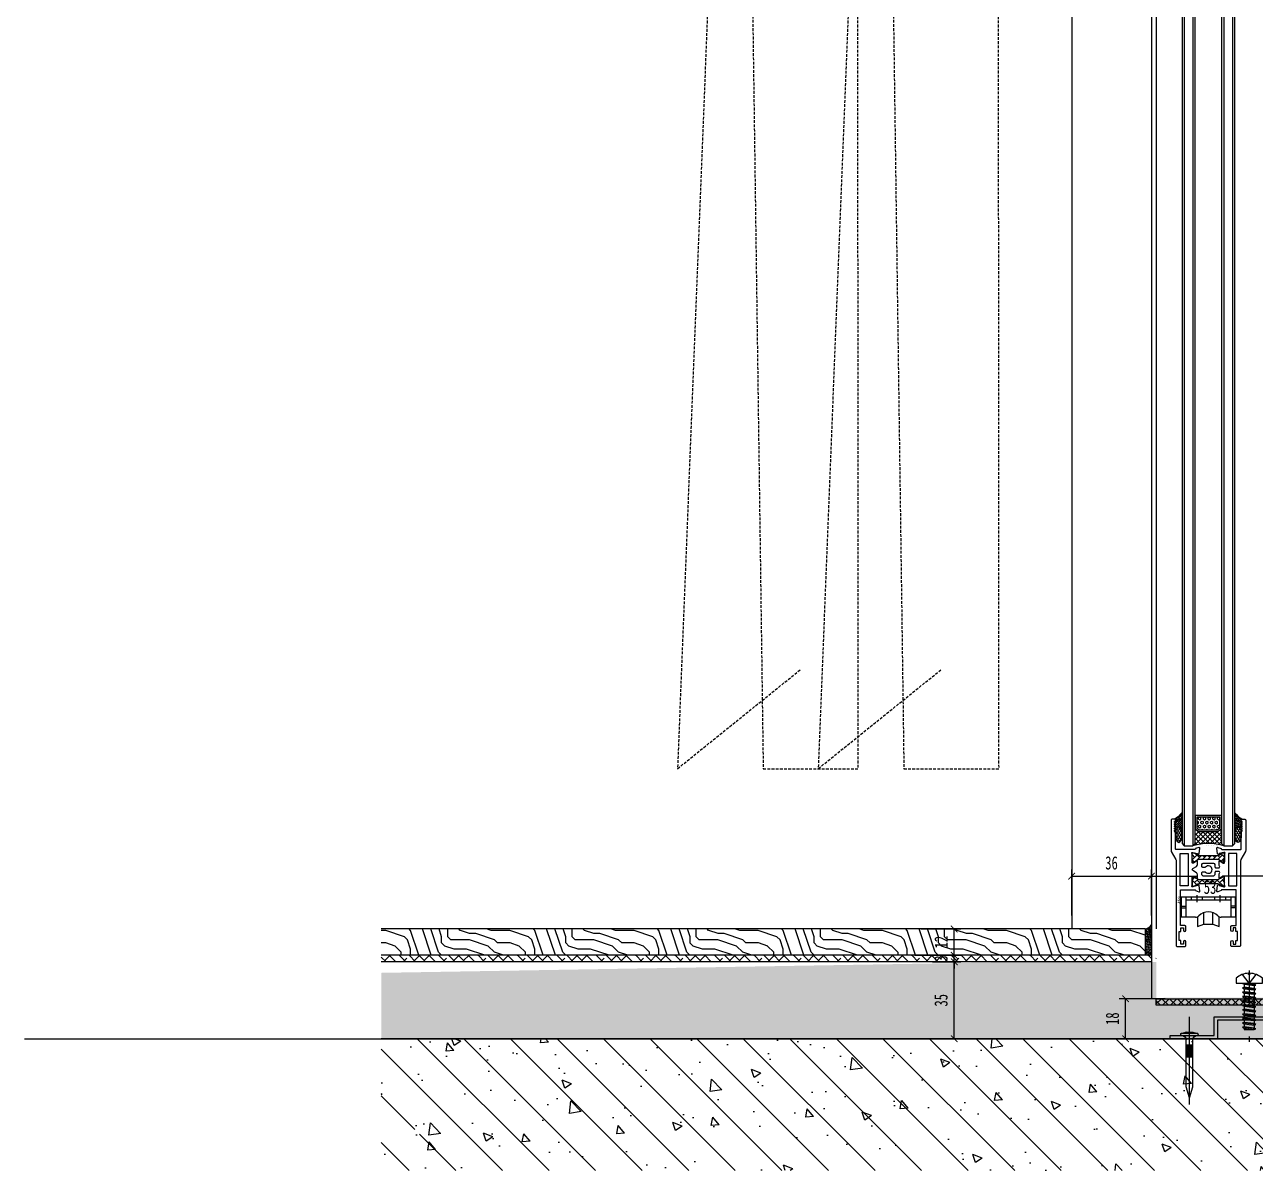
# Model space of a CAD drawing. Header units: millimetres. Extents: x 51249 to 2766742, y -599687 to -1280.
# Drawn here: x 86704 to 87265, y -121165 to -120643 of the extents above; entities that cross this region are included whole.
import ezdxf
from ezdxf.enums import TextEntityAlignment as Align

# ---------------------------------------------------------------- set-up
doc = ezdxf.new("R2010")
doc.units = ezdxf.units.MM
doc.header["$LTSCALE"] = 10
doc.header["$PDMODE"] = 3
for name, pattern in [('CENTER', [50.8, 31.75, -6.35, 6.35, -6.35]), ('DASHDOT', [1, 0.5, -0.25, 0, -0.25]), ('DASHED', [19.05, 12.7, -6.35]), ('M-DASHED', [3.75, 2.5, -1.25])]:
    doc.linetypes.add(name, pattern=pattern)
for name, color, linetype in [('0-bh(填充)', 251, 'Continuous'), ('0BZ', 8, 'Continuous'), ('0ZX', 1, 'CENTER'), ('2-NORM', 3, 'Continuous'), ('2FJ', 4, 'Continuous'), ('2MB1', 3, 'Continuous'), ('2PJ', 4, 'Continuous'), ('2TC', 8, 'Continuous'), ('2ZC', 3, 'Continuous'), ('4-Norm(立面正常)', 134, 'Continuous'), ('4-Wide(立面宽线)', 4, 'Continuous'), ('95', 95, 'Continuous'), ('E-楼板、墙体', 6, 'Continuous'), ('E-立面活动家具', 22, 'DASHED'), ('IEL-Furn', 1, 'M-DASHED'), ('MISC13', 7, 'Continuous'), ('填充层', 8, 'Continuous'), ('尺寸标注', 1, 'Continuous'), ('文字', 2, 'Continuous'), ('标注层', 6, 'Continuous'), ('看线层', 4, 'Continuous'), ('配件层', 4, 'Continuous'), ('钢材', 46, 'Continuous')]:
    doc.layers.add(name, color=color, linetype=linetype)
doc.styles.add('DIM', font='SimSun.ttf', dxfattribs={"width": 0.7})
doc.styles.add('kld-T', font='ros1.shx', dxfattribs={"width": 0.75, "bigfont": 'hztxt.shx'})
doc.dimstyles.new('3', dxfattribs={"dimscale": 3, "dimtxt": 2, "dimasz": 1, "dimexe": 1, "dimexo": 1, "dimgap": 1, "dimtad": 1, "dimdec": 0, "dimzin": 0, "dimdsep": 46, "dimtxsty": 'DIM', "dimblk": 'ARCHTICK', "dimcen": 0, "dimclrd": 5, "dimclre": 5, "dimclrt": 35, "dimadec": 0, "dimazin": 0, "dimtfac": 0.5, "dimtdec": 0, "dimtix": 1, "dimtmove": 2, "dimatfit": 2, "dimldrblk": 'A', "dimfxl": 0, "dimtolj": 1, "dimtzin": 0, "dimlwd": -1, "dimlwe": -1, "dimarcsym": 0})
pattern_1 = [(315, (82212.7133, -128623.3866), (2.29894557, 4e-16), [4.8768, -1.6256]), (45, (82213.8627, -128624.536), (2.29894557, 4e-16), [4.8768, -1.6256])]

# ---------------------------------------------------------------- blocks, each defined once
blk = doc.blocks.new('_ArchTick')
at = {"color": 0, "linetype": 'ByBlock', "const_width": 0.15}
blk.add_lwpolyline([(-0.5, -0.5), (0.5, 0.5)], dxfattribs=at)
blk = doc.blocks.new('*D556')
at = {"color": 5, "ltscale": 0.15}
for p, q in [((87117.74, -121069.51), (87130.57, -121069.51)), ((87127.57, -121104.51), (87127.57, -121069.51)), ((87117.74, -121104.51), (87130.57, -121104.51))]:
    blk.add_line(p, q, dxfattribs=at)
at = {"layer": 'Defpoints', "color": 0, "ltscale": 0.15}
for p in [(87114.74, -121069.51), (87127.57, -121069.51), (87114.74, -121104.51)]:
    blk.add_point(p, dxfattribs=at)
at = {"color": 5, "ltscale": 0.15, "xscale": 3, "yscale": 3, "zscale": 3}
for p, rotation in [((87127.57, -121069.51), 90), ((87127.57, -121104.51), 270)]:
    blk.add_blockref('_ArchTick', p, dxfattribs=dict(at, rotation=rotation))
at = {"color": 35, "ltscale": 0.15, "insert": (87121.57, -121087.01), "char_height": 6, "attachment_point": 5, "rotation": 90, "style": 'DIM'}
blk.add_mtext('\\A1;35', dxfattribs=at)
blk = doc.blocks.new('A')
for p, q in [((-0.37, 0), (-2.13, 0)), ((-1.44, 1.15), (-1.09, 1.44)), ((-1.44, 1.15), (-0.37, 0)), ((-1.44, -1.15), (-0.37, 0)), ((-1.09, 1.44), (0, 0)), ((-1.09, -1.44), (0, 0)), ((-1.44, -1.15), (-1.09, -1.44))]:
    blk.add_line(p, q)
for points in [[(-1.44, 1.15), (-1.09, 1.44), (-0.37, 0), (0, 0)], [(-1.44, -1.15), (-1.09, -1.44), (-0.37, 0), (0, 0)]]:
    blk.add_solid(points)
blk = doc.blocks.new('*D543')
at = {"color": 5, "ltscale": 0.15}
for p, q in [((87109.57, -121066.51), (87130.57, -121066.51)), ((87127.57, -121066.51), (87127.57, -121063.51)), ((87127.57, -121069.51), (87127.57, -121066.51)), ((87117.74, -121069.51), (87130.57, -121069.51)), ((87127.57, -121069.51), (87127.57, -121072.51))]:
    blk.add_line(p, q, dxfattribs=at)
at = {"layer": 'Defpoints', "color": 0, "ltscale": 0.15}
for p in [(87106.26, -121066.51), (87127.57, -121066.51), (87114.74, -121069.51)]:
    blk.add_point(p, dxfattribs=at)
at = {"color": 5, "ltscale": 0.15, "xscale": 3, "yscale": 3, "zscale": 3}
for p, rotation in [((87127.57, -121066.51), 270), ((87127.57, -121069.51), 90)]:
    blk.add_blockref('_ArchTick', p, dxfattribs=dict(at, rotation=rotation))
at = {"color": 35, "ltscale": 0.15, "insert": (87121.57, -121068.01), "char_height": 6, "attachment_point": 5, "rotation": 90, "style": 'DIM'}
blk.add_mtext('\\A1;3', dxfattribs=at)
blk = doc.blocks.new('*D544')
at = {"color": 5, "ltscale": 0.15}
for p, q in [((87112.3, -121054.51), (87130.57, -121054.51)), ((87127.57, -121066.51), (87127.57, -121054.51)), ((87109.57, -121066.51), (87130.57, -121066.51))]:
    blk.add_line(p, q, dxfattribs=at)
at = {"layer": 'Defpoints', "color": 0, "ltscale": 0.15}
for p in [(87109.3, -121054.51), (87127.57, -121054.51), (87106.26, -121066.51)]:
    blk.add_point(p, dxfattribs=at)
at = {"color": 5, "ltscale": 0.15, "xscale": 3, "yscale": 3, "zscale": 3}
for p, rotation in [((87127.57, -121054.51), 90), ((87127.57, -121066.51), 270)]:
    blk.add_blockref('_ArchTick', p, dxfattribs=dict(at, rotation=rotation))
at = {"color": 35, "ltscale": 0.15, "insert": (87121.57, -121060.51), "char_height": 6, "attachment_point": 5, "rotation": 90, "style": 'DIM'}
blk.add_mtext('\\A1;12', dxfattribs=at)
blk = doc.blocks.new('A$C1A1D2990')
at = {"layer": '2TC'}
h = blk.add_hatch(dxfattribs=at)
h.set_pattern_fill('玻璃5', color=256, scale=5, style=0)
h.set_pattern_definition([(0, (-13749.80706, -6473.761), (0.9375, 0.541265875), [0.625, -1.25]), (120, (-13749.80706, -6473.761), (-0.937499998, 0.541265879), [0.625, -1.25]), (60, (-13749.80706, -6473.761), (2e-09, 1.082531754), [-1.25, 0.625])])
edge = h.paths.add_edge_path()
edge.add_ellipse((-6.96, 2), major_axis=(3.6, 0), ratio=0.416362, start_angle=0, end_angle=360)
h = blk.add_hatch(dxfattribs=at)
h.set_pattern_fill('ANSI36', color=256, scale=5, style=0)
h.set_pattern_definition([(45, (-13749.80706, -6473.761), (0.331456304, 1.21533978), [1.5625, -0.3125, 0, -0.3125])])
edge = h.paths.add_edge_path()
edge.add_line((2.95, 3.5), (-6.96, 3.5))
edge.add_ellipse((-6.96, 2), major_axis=(3.6, 0), ratio=0.416362, start_angle=270, end_angle=450, ccw=False)
edge.add_line((-6.96, 0.5), (-6, 0.5))
edge.add_line((-6, 0.5), (-5.29, 0.12))
edge.add_arc((-5.2, 0.3), 0.2, 241.9275, 360)
edge.add_arc((-4.8, 0.3), 0.2, 48.1897, 180, ccw=False)
edge.add_line((-4.67, 0.45), (-4.33, 0.15))
edge.add_arc((-4.2, 0.3), 0.2, 228.1897, 360)
edge.add_arc((-3.8, 0.3), 0.2, 48.1897, 180, ccw=False)
edge.add_line((-3.67, 0.45), (-3.33, 0.15))
edge.add_arc((-3.2, 0.3), 0.2, 228.1897, 360)
edge.add_arc((-2.8, 0.3), 0.2, 48.1897, 180, ccw=False)
edge.add_line((-2.67, 0.45), (-2.33, 0.15))
edge.add_arc((-2.2, 0.3), 0.2, 228.1897, 360)
edge.add_arc((-1.8, 0.3), 0.2, 48.1897, 180, ccw=False)
edge.add_line((-1.67, 0.45), (-1.33, 0.15))
edge.add_arc((-1.2, 0.3), 0.2, 228.1897, 360)
edge.add_arc((-0.8, 0.3), 0.2, 90, 180, ccw=False)
edge.add_line((-0.8, 0.5), (-0.5, 0.5))
edge.add_arc((-0.5, 0), 0.5, 0, 90, ccw=False)
edge.add_arc((9.85, -5.31), 11.19, 128.0574, 151.6578, ccw=False)
at = {"layer": '2PJ'}
blk.add_arc((9.85, -5.31), 11.19, 128.0574, 151.6578, dxfattribs=at)
blk.add_ellipse((-6.96, 2), major_axis=(3.6, 0), ratio=0.416362, dxfattribs=at)
blk = doc.blocks.new('*D547')
at = {"color": 5, "ltscale": 0.15}
for p, q in [((87217.38, -121048.45), (87217.38, -121027.45)), ((87270.83, -121048.45), (87270.83, -121027.45)), ((87217.38, -121030.45), (87238.48, -121030.45)), ((87270.83, -121030.45), (87249.73, -121030.45))]:
    blk.add_line(p, q, dxfattribs=at)
at = {"layer": 'Defpoints', "color": 0, "ltscale": 0.15}
for p in [(87270.83, -121030.45), (87270.83, -121052.49), (87217.38, -121058.94)]:
    blk.add_point(p, dxfattribs=at)
at = {"color": 5, "ltscale": 0.15, "xscale": 3, "yscale": 3, "zscale": 3, "rotation": 180}
blk.add_blockref('_ArchTick', (87217.38, -121030.45), dxfattribs=at)
at = {"color": 5, "ltscale": 0.15, "xscale": 3, "yscale": 3, "zscale": 3}
blk.add_blockref('_ArchTick', (87270.83, -121030.45), dxfattribs=at)
at = {"color": 35, "ltscale": 0.15, "insert": (87244.11, -121035.58), "char_height": 6, "attachment_point": 5, "style": 'DIM'}
blk.add_mtext('\\A1;53', dxfattribs=at)
blk = doc.blocks.new('*D559')
at = {"color": 5, "ltscale": 0.15}
for p, q in [((87223.63, -121086.29), (87202.63, -121086.29)), ((87205.63, -121104.51), (87205.63, -121086.29)), ((87223.63, -121104.51), (87202.63, -121104.51))]:
    blk.add_line(p, q, dxfattribs=at)
at = {"layer": 'Defpoints', "color": 0, "ltscale": 0.15}
for p in [(87205.63, -121086.29), (87247.22, -121086.29), (87247.22, -121104.51)]:
    blk.add_point(p, dxfattribs=at)
at = {"color": 5, "ltscale": 0.15, "xscale": 3, "yscale": 3, "zscale": 3}
for p, rotation in [((87205.63, -121086.29), 90), ((87205.63, -121104.51), 270)]:
    blk.add_blockref('_ArchTick', p, dxfattribs=dict(at, rotation=rotation))
at = {"color": 35, "ltscale": 0.15, "insert": (87199.63, -121095.4), "char_height": 6, "attachment_point": 5, "rotation": 90, "style": 'DIM'}
blk.add_mtext('\\A1;18', dxfattribs=at)
blk = doc.blocks.new('射钉')
at = {"layer": '95', "linetype": 'ByBlock', "lineweight": 25}
for p, q in [((44721.82, 34473.67), (44726.82, 34475.17)), ((44726.82, 34475.17), (44748.32, 34475.17)), ((44750.32, 34477.17), (44750.32, 34477.27)), ((44750.72, 34477.67), (44750.92, 34477.67)), ((44751.32, 34476.5), (44751.32, 34477.27)), ((44751.32, 34470.07), (44751.33, 34476.42)), ((44751.79, 34475.24), (44751.35, 34476.35)), ((44751.82, 34472.25), (44751.82, 34475.1)), ((44721.82, 34473.67), (44726.82, 34472.17)), ((44726.82, 34472.17), (44748.32, 34472.17)), ((44750.32, 34470.07), (44750.32, 34470.17)), ((44750.72, 34469.67), (44750.92, 34469.67)), ((44751.79, 34472.1), (44751.35, 34470.99))]:
    blk.add_line(p, q, dxfattribs=at)
at = {"layer": '95', "linetype": 'ByBlock', "lineweight": -2}
for p, q in [((44740.4, 34475.17), (44740.4, 34472.17)), ((44740.74, 34475.17), (44740.74, 34472.17)), ((44741.09, 34475.17), (44741.09, 34472.17)), ((44741.43, 34475.17), (44741.43, 34472.17)), ((44741.78, 34475.17), (44741.78, 34472.17)), ((44742.12, 34475.17), (44742.12, 34472.17)), ((44742.47, 34475.17), (44742.47, 34472.17)), ((44742.81, 34475.17), (44742.81, 34472.17)), ((44743.16, 34475.17), (44743.16, 34472.17)), ((44743.5, 34475.17), (44743.5, 34472.17)), ((44743.85, 34475.17), (44743.85, 34472.17)), ((44744.19, 34475.17), (44744.19, 34472.17)), ((44744.54, 34475.17), (44744.54, 34472.17)), ((44744.88, 34475.17), (44744.88, 34472.17)), ((44745.23, 34475.17), (44745.23, 34472.17)), ((44745.57, 34475.17), (44745.57, 34472.17)), ((44745.92, 34475.17), (44745.92, 34472.17)), ((44750.32, 34470.17), (44750.32, 34477.17))]:
    blk.add_line(p, q, dxfattribs=at)
at = {"layer": '95', "linetype": 'ByBlock', "lineweight": 25}
for centre, radius, start, end in [((44748.32, 34477.17), 2, 270, 0), ((44750.72, 34477.27), 0.4, 90, 180), ((44750.92, 34477.27), 0.4, 0, 90), ((44751.72, 34476.5), 0.4, 180, 201.8014), ((44751.42, 34475.1), 0.4, 0, 21.8014), ((44748.32, 34470.17), 2, 0, 90), ((44750.72, 34470.07), 0.4, 180, 270), ((44750.92, 34470.07), 0.4, 270, 0), ((44751.72, 34470.85), 0.4, 158.1986, 180), ((44751.42, 34472.25), 0.4, 338.1986, 0)]:
    blk.add_arc(centre, radius, start, end, dxfattribs=at)
at = {"layer": '尺寸标注'}
blk.add_line((44718.83, 34473.67), (44758.76, 34473.67), dxfattribs=at)
blk = doc.blocks.new('90断热推拉门')
at = {"layer": '标注层'}
h = blk.add_hatch(dxfattribs=at)
h.set_pattern_fill('ANSI37', color=256, scale=20, style=0)
h.set_pattern_definition([(225, (425061.7592, 1867090.1746), (-1.767766953, 1.767766953), []), (135, (425061.7592, 1867090.1746), (1.767766953, 1.767766953), [])])
h.paths.add_polyline_path([(6287.87, -5574.32), (6287.87, -5577.32), (6380.07, -5577.32), (6380.07, -5574.32)])
at = {"layer": '0ZX', "linetype": 'DASHDOT', "ltscale": 3}
blk.add_line((6330.22, -5590.2), (6330.22, -5557.7), dxfattribs=at)
at = {"layer": '2PJ'}
for p, q in [((6333.22, -5563.54), (6327.22, -5564.28)), ((6333.22, -5565.54), (6327.22, -5566.28)), ((6327.97, -5563.87), (6327.97, -5563.32)), ((6327.97, -5563.32), (6332.47, -5563.32)), ((6327.97, -5565.87), (6327.97, -5564.5)), ((6327.97, -5567.87), (6327.97, -5566.5)), ((6332.47, -5565.32), (6332.47, -5563.95)), ((6332.47, -5567.32), (6332.47, -5565.95)), ((6333.22, -5567.54), (6327.22, -5568.28)), ((6333.22, -5569.54), (6327.22, -5570.28)), ((6333.22, -5571.54), (6327.22, -5572.28)), ((6327.97, -5569.87), (6327.97, -5568.5)), ((6327.97, -5571.87), (6327.97, -5570.5)), ((6327.97, -5573.87), (6327.97, -5572.5)), ((6332.47, -5569.32), (6332.47, -5567.95)), ((6332.47, -5571.32), (6332.47, -5569.95)), ((6332.47, -5573.32), (6332.47, -5571.95)), ((6333.22, -5573.54), (6327.22, -5574.28)), ((6333.22, -5575.54), (6327.22, -5576.28)), ((6333.22, -5577.54), (6327.22, -5578.28)), ((6327.97, -5575.87), (6327.97, -5574.5)), ((6327.97, -5577.87), (6327.97, -5576.5)), ((6327.97, -5579.87), (6327.97, -5578.5)), ((6332.47, -5575.32), (6332.47, -5573.95)), ((6332.47, -5577.32), (6332.47, -5575.95)), ((6332.47, -5579.32), (6332.47, -5577.95)), ((6333.22, -5579.54), (6327.22, -5580.28)), ((6333.22, -5581.54), (6327.22, -5582.28)), ((6333.22, -5583.54), (6327.22, -5584.28)), ((6327.97, -5581.87), (6327.97, -5580.5)), ((6327.97, -5583.87), (6327.97, -5582.5)), ((6332.47, -5581.32), (6332.47, -5579.95)), ((6332.47, -5583.32), (6332.47, -5581.95)), ((6332.47, -5584.32), (6332.47, -5583.95))]:
    blk.add_line(p, q, dxfattribs=at)
for points in [[(6333.22, -5563.54), (6332.47, -5563.95), (6327.97, -5564.5), (6327.22, -5564.28), (6327.97, -5563.87), (6332.47, -5563.32)], [(6333.22, -5565.54), (6332.47, -5565.95), (6327.97, -5566.5), (6327.22, -5566.28), (6327.97, -5565.87), (6332.47, -5565.32)], [(6333.22, -5567.54), (6332.47, -5567.95), (6327.97, -5568.5), (6327.22, -5568.28), (6327.97, -5567.87), (6332.47, -5567.32)], [(6333.22, -5569.54), (6332.47, -5569.95), (6327.97, -5570.5), (6327.22, -5570.28), (6327.97, -5569.87), (6332.47, -5569.32)], [(6333.22, -5571.54), (6332.47, -5571.95), (6327.97, -5572.5), (6327.22, -5572.28), (6327.97, -5571.87), (6332.47, -5571.32)], [(6287.87, -5574.32), (6287.87, -5577.32), (6380.07, -5577.32), (6380.07, -5574.32)], [(6333.22, -5573.54), (6332.47, -5573.95), (6327.97, -5574.5), (6327.22, -5574.28), (6327.97, -5573.87), (6332.47, -5573.32)], [(6333.22, -5575.54), (6332.47, -5575.95), (6327.97, -5576.5), (6327.22, -5576.28), (6327.97, -5575.87), (6332.47, -5575.32)], [(6333.22, -5577.54), (6332.47, -5577.95), (6327.97, -5578.5), (6327.22, -5578.28), (6327.97, -5577.87), (6332.47, -5577.32)], [(6333.22, -5579.54), (6332.47, -5579.95), (6327.97, -5580.5), (6327.22, -5580.28), (6327.97, -5579.87), (6332.47, -5579.32)], [(6333.22, -5581.54), (6332.47, -5581.95), (6327.97, -5582.5), (6327.22, -5582.28), (6327.97, -5581.87), (6332.47, -5581.32)]]:
    blk.add_lwpolyline(points, close=True, dxfattribs=at)
blk.add_lwpolyline([(6327.36, -5584.32), (6327.22, -5584.28), (6327.97, -5583.87), (6332.47, -5583.32), (6333.22, -5583.54), (6332.47, -5583.95), (6329.44, -5584.32)], dxfattribs=at)
blk.add_lwpolyline([(6330.47, -5588.4), (6329.97, -5588.4), (6329.97, -5588.92, -0.177907), (6324.22, -5586.62), (6324.22, -5584.32), (6336.22, -5584.32), (6336.22, -5586.62, -0.177907), (6330.47, -5588.92)], format="xyb", close=True, dxfattribs=at)
at = {"layer": '2PJ', "linetype": 'DASHED'}
blk.add_lwpolyline([(6333.21, -5588.4), (6330.22, -5584.32), (6327.22, -5588.4)], dxfattribs=at)
at = {"layer": '钢材'}
blk.add_lwpolyline([(6354.27, -5560.6), (6374.27, -5560.6), (6374.27, -5559.1), (6352.77, -5559.1), (6352.77, -5560.6), (6352.77, -5567.6), (6315.77, -5567.6), (6315.77, -5560.6), (6315.77, -5559.1), (6294.27, -5559.1), (6294.27, -5560.6), (6314.27, -5560.6), (6314.27, -5567.6), (6314.27, -5569.1), (6354.27, -5569.1)], close=True, dxfattribs=at)
at = {"layer": 'MISC13', "color": 0, "linetype": 'ByBlock', "rotation": 270}
blk.add_blockref('射钉', (-28170.66, 39189.72), dxfattribs=at)
at = {"layer": 'MISC13', "color": 0, "linetype": 'ByBlock', "extrusion": (0, 0, -1), "zscale": -1, "rotation": 270}
blk.add_blockref('射钉', (-40836.69, 39189.72), dxfattribs=at)
blk = doc.blocks.new('*D552')
at = {"color": 5, "ltscale": 0.15}
for p, q in [((87181.08, -121048.45), (87181.08, -121027.45)), ((87217.38, -121038.86), (87217.38, -121027.45)), ((87181.08, -121030.45), (87217.38, -121030.45))]:
    blk.add_line(p, q, dxfattribs=at)
at = {"layer": 'Defpoints', "color": 0, "ltscale": 0.15}
for p in [(87217.38, -121030.45), (87217.38, -121041.86), (87181.08, -121054.51)]:
    blk.add_point(p, dxfattribs=at)
at = {"color": 5, "ltscale": 0.15, "xscale": 3, "yscale": 3, "zscale": 3, "rotation": 180}
blk.add_blockref('_ArchTick', (87181.08, -121030.45), dxfattribs=at)
at = {"color": 5, "ltscale": 0.15, "xscale": 3, "yscale": 3, "zscale": 3}
blk.add_blockref('_ArchTick', (87217.38, -121030.45), dxfattribs=at)
at = {"color": 35, "ltscale": 0.15, "insert": (87199.23, -121024.45), "char_height": 6, "attachment_point": 5, "style": 'DIM'}
blk.add_mtext('\\A1;36', dxfattribs=at)
blk = doc.blocks.new('CURTAIL SIDE ELEV')
at = {"layer": 'E-立面活动家具', "color": 251, "linetype": 'DASHED', "ltscale": 0.01}
for p, q in [((-27.65, -1573.16), (-28.26, -2576.99, 0)), ((26.58, -1736.78), (14.91, -2576.99, 0)), ((53.95, -2576.99, 0), (-2.03, -2531.88, 0)), ((14.91, -2576.99, 0), (-28.26, -2576.99, 0))]:
    blk.add_line(p, q, dxfattribs=at)
blk.add_lwpolyline([(-0.34, -113.25), (1.91, -528.8), (18.12, -1185.96), (18.12, -1672.75), (53.95, -2576.99)], dxfattribs=at)

msp = doc.modelspace()

# ---------------------------------------------------------------- hatches: boundary and pattern name
at = {"layer": '0-bh(填充)', "ltscale": 10}
h = msp.add_hatch(dxfattribs=at)
h.set_pattern_fill('FC木纹浅SC300', color=250, scale=10, angle=45, style=0)
h.set_pattern_definition([(135, (99269.817, -118134.91), (-4e-15, 56.56854), [2, -38]), (135, (99292.444, -118151.88), (-4e-15, 56.56854), [4, -36]), (135, (99275.473, -118132.08), (-4e-15, 56.56854), [2, -38]), (135, (99295.272, -118146.223), (-4e-15, 56.56854), [2, -38]), (135, (99279.716, -118127.838), (-4e-15, 56.56854), [2, -38]), (135, (99296.687, -118141.98), (-4e-15, 56.56854), [2, -38]), (135, (99282.545, -118125.01), (-4e-15, 56.56854), [2, -38]), (135, (99300.93, -118137.737), (-4e-15, 56.56854), [2, -22, 2, -14]), (135, (99303.758, -118134.91), (-4e-15, 56.56854), [4, -20, 2, -14]), (135, (99309.415, -118132.08), (-4e-15, 56.56854), [2, -6, 2, -16, 2, -12]), (135, (99313.657, -118130.666), (-4e-15, 56.56854), [2, -8, 4, -26]), (135, (99296.687, -118110.867), (-4e-15, 56.56854), [2, -38]), (135, (99316.486, -118127.838), (-4e-15, 56.56854), [2, -10, 2, -26]), (90, (99292.444, -118157.536), (28.28427, 28.28427), [5.65684, -50.9117]), (90, (99268.402, -118133.495), (28.28427, 28.28427), [11.31371, -45.25483]), (90, (99282.545, -118119.353), (28.28427, 28.28427), [2.8284, -53.74014]), (90, (99309.415, -118140.566), (28.28427, 28.28427), [8.48528, -48.08326]), (90, (99285.373, -118116.524), (28.28427, 28.28427), [14.14214, -42.42641]), (90, (99289.616, -118112.281), (28.28427, 28.28427), [8.48528, -48.08326]), (180, (99298.1, -118115.11), (-28.28427, 28.28427), [2.8284, -53.74014]), (180, (99285.373, -118147.637), (-28.28427, 28.28427), [5.65684, -50.9117]), (180, (99295.272, -118134.91), (-28.28427, 28.28427), [5.65684, -50.9117]), (180, (99281.13, -118132.08), (-28.28427, 28.28427), [5.65684, -50.9117]), (180, (99293.858, -118122.18), (-28.28427, 28.28427), [5.65684, -50.9117]), (180, (99295.272, -118117.938), (-28.28427, 28.28427), [8.48528, -48.08326]), (180, (99285.373, -118141.98), (-28.28427, 28.28427), [8.48528, -48.08326]), (180, (99282.545, -118136.323), (-28.28427, 28.28427), [8.48528, -48.08326]), (180, (99296.687, -118130.666), (-28.28427, 28.28427), [8.48528, -48.08326]), (180, (99295.272, -118126.424), (-28.28427, 28.28427), [8.48528, -48.08326]), (108.43495, (99296.687, -118150.465), (-28.28427, 28.284271), [4.47214, -84.97058]), (108.43495, (99274.06, -118130.666), (-28.28427, 28.284271), [17.88854, -71.55418]), (108.43495, (99278.302, -118126.424), (-28.28427, 28.284271), [17.88854, -71.55418]), (108.43495, (99281.13, -118123.595), (-28.28427, 28.284271), [17.88856, -26.8, 8.9444, -35.80976]), (108.43495, (99282.545, -118116.524), (-28.28427, 28.284271), [4.47214, -84.97058]), (108.43495, (99317.9, -118132.08), (-28.28427, 28.284271), [4.47214, -84.97058]), (108.43495, (99295.272, -118109.453), (-28.28427, 28.284271), [8.94427, -80.49845]), (161.56505, (99276.888, -118141.98), (-28.284271, 28.28427), [8.94427, -80.49845]), (161.56505, (99293.858, -118144.808), (-28.284271, 28.28427), [8.94427, -80.49845]), (161.56505, (99289.616, -118149.051), (-28.284271, 28.28427), [4.47214, -84.97045]), (161.56505, (99295.272, -118140.566), (-28.284271, 28.28427), [13.41641, -76.02631]), (161.56505, (99289.616, -118134.909), (-28.284271, 28.28427), [8.94427, -80.49845]), (161.56505, (99288.201, -118130.666), (-28.284271, 28.28427), [8.94427, -80.49845]), (161.56505, (99299.515, -118136.323), (-28.284271, 28.28427), [4.47214, -84.97045]), (161.56505, (99300.93, -118132.08), (-28.284271, 28.28427), [4.47214, -84.97045]), (161.56505, (99295.272, -118115.11), (-28.284271, 28.28427), [4.47214, -84.97045]), (161.56505, (99286.787, -118126.424), (-28.284271, 28.28427), [4.47214, -84.97045]), (161.56505, (99308, -118130.666), (-28.284271, 28.28427), [13.41641, -76.02631]), (161.56505, (99312.243, -118129.252), (-28.284271, 28.28427), [8.94427, -80.49845]), (161.56505, (99288.201, -118122.181), (-28.284271, 28.28427), [4.472, -40.248, 4.472, -40.25072]), (161.56505, (99302.344, -118125.01), (-28.284271, 28.28427), [8.94427, -80.49845]), (161.56505, (99303.758, -118120.767), (-28.284271, 28.28427), [8.94427, -80.49845]), (161.56505, (99315.071, -118126.424), (-28.284271, 28.28427), [8.94427, -80.49845]), (161.56505, (99306.586, -118117.938), (-28.284271, 28.28427), [8.94427, -80.49845])])
h.paths.add_polyline_path([(87214.58, -121066.51), (87214.58, -121054.51), (86866.59, -121054.51), (86866.59, -121066.51)])
at = {"layer": '0-bh(填充)'}
h = msp.add_hatch(dxfattribs=at)
h.set_pattern_fill('ANSI38', color=250, style=0)
h.set_pattern_definition([(135, (111287.7327, -204641.4554), (2.24506403, 2.24506403), []), (45, (111287.7327, -204641.4554), (6.73519209, 2.24506403), [7.9375, -4.7625])])
h.paths.add_polyline_path([(87219.38, -121066.51), (87219.38, -121069.51), (87219.58, -121069.51), (87219.58, -121066.51)])
h.paths.add_polyline_path([(87217.38, -121069.51), (87217.38, -121066.51), (86866.59, -121066.51), (86866.59, -121069.51)])
h = msp.add_hatch(dxfattribs=at)
h.set_pattern_fill('AR-CONC', color=250, scale=0.1, style=0)
h.set_pattern_definition([(130, (111287.733, -204619.455), (-18.218467, -1.5939086), [1.905, -20.955]), (185, (111287.733, -204619.455), (3.524342, 19.1056845), [1.524, -16.7640584]), (79.548555, (111286.215, -204619.588), (-14.6941247, 17.5117752), [1.619001, -17.8090245]), (133.8158, (111287.733, -204614.375), (-27.107904, -4.204233), [2.8575, -31.4325]), (83.364442, (111285.474, -204614.726), (-23.7404134, 24.7426125), [2.428502, -26.713561]), (188.81585, (111287.733, -204614.375), (-23.740413, 24.7426125), [2.285997, -25.145973]), (159, (111285.193, -204615.645), (-15.161439, -10.2265198), [1.905, -20.955]), (214, (111285.193, -204615.645), (-6.180203, 18.4187966), [1.524, -16.764]), (108.548555, (111283.93, -204616.498), (-21.341642, 8.192277), [1.619001, -17.8089938]), (142.5, (111287.733, -204619.4554), (-0.30886033, 8.4555039), [0, -16.5608, 0, -17.018, 0, -16.8275]), (172.5, (111287.733, -204619.455), (-6.68196625, 10.0180575), [0, -9.7028, 0, -16.1798, 0, -6.4135]), (212.5, (111293.397, -204619.4554), (-13.5590595, -0.5728744), [0, -6.35, 0, -19.812, 0, -26.289]), (222.5, (111295.937, -204619.455), (-14.8129181, 2.5426491), [0, -8.255, 0, -13.1572, 0, -18.669])])
h.paths.add_polyline_path([(87311.78, -121079.51), (87309.58, -121104.51), (87591.22, -121104.51), (87591.66, -121079.51)])
h.paths.add_polyline_path([(87161.28, -121069.51), (87219.58, -121069.51), (87219.6, -121085.9), (87309.58, -121085.79), (87309.58, -121104.51), (87258.97, -121104.51), (87217.38, -121104.51), (86866.59, -121104.51), (86866.59, -121074.51)])
h = msp.add_hatch(dxfattribs=at)
h.set_pattern_fill('AN钢筋混凝土SC10', color=249, scale=6, style=0, pattern_type=2)
h.set_pattern_definition([(135, (87859.656, -128530.057), (10.606602, 10.606602), []), (130, (87859.656, -128530.057), (-43.03561, -3.76513), [4.5, -49.5]), (185, (87859.656, -128530.057), (8.32508, 45.13153), [3.6, -39.6]), (79.5486, (87856.07, -128530.37), (-34.71056, 41.36637), [3.8244, -42.06853]), (133.8158, (87859.656, -128518.06), (-64.03446, -9.93114), [6.75, -74.25]), (83.3644, (87854.32, -128518.885), (-56.07976, 58.44707), [5.7366, -63.1028]), (188.8158, (87859.656, -128518.06), (-56.0797, 58.4471), [5.4, -59.4]), (159, (87853.656, -128521.057), (-35.81442, -24.15713), [4.5, -49.5]), (214, (87853.656, -128521.057), (-14.59892, 43.509), [3.6, -39.6]), (108.5486, (87850.67, -128523.07), (-50.41336, 19.35183), [3.8244, -42.06853]), (142.5, (87859.656, -128530.057), (-0.72959, 19.97363), [0, -39.12, 0, -40.2, 0, -39.75]), (172.5, (87859.656, -128530.057), (-15.78417, 23.6647), [0, -22.92, 0, -38.22, 0, -15.15]), (212.5, (87873.036, -128530.057), (-32.029346, -1.353292), [0, -15, 0, -46.8, 0, -62.1]), (222.5, (87879.036, -128530.057), (-34.99117, 6.0063), [0, -19.5, 0, -31.08, 0, -44.1])])
h.paths.add_polyline_path([(87680.83, -121164.51), (86866.59, -121164.51), (86866.59, -121147.98), (86886.59, -121147.98), (86866.59, -121138.83), (86866.59, -121104.51), (87680.83, -121104.51)])
at = {"layer": '2TC'}
h = msp.add_hatch(dxfattribs=at)
h.set_pattern_fill('AR-HBONE', color=256, scale=0.016, angle=-90, style=0)
h.set_pattern_definition(pattern_1)
edge = h.paths.add_edge_path()
edge.add_arc((87247.57, -121019.86), 1.2, 269.9999, 300.0478)
edge.add_line((87248.17, -121020.9), (87248.93, -121020.46))
edge.add_line((87248.93, -121020.46), (87249.92, -121019.89))
edge.add_arc((87250.02, -121020.07), 0.21, 90.0004, 119.9051, ccw=False)
edge.add_line((87250.02, -121019.86), (87250.33, -121019.86))
edge.add_arc((87250.33, -121020.26), 0.4, 0, 90, ccw=False)
edge.add_line((87250.73, -121020.26), (87250.73, -121023.66))
edge.add_arc((87250.33, -121023.66), 0.4, 270, 360, ccw=False)
edge.add_line((87250.33, -121024.06), (87250.02, -121024.06))
edge.add_arc((87250.02, -121023.85), 0.21, 240.0955, 270, ccw=False)
edge.add_line((87249.92, -121024.03), (87248.93, -121023.47))
edge.add_line((87248.93, -121023.47), (87248.17, -121023.02))
edge.add_arc((87247.57, -121024.06), 1.2, 59.952, 90)
edge.add_line((87247.57, -121022.86), (87243.33, -121022.86))
edge.add_line((87243.33, -121022.86), (87239.1, -121022.86))
edge.add_arc((87239.1, -121024.06), 1.2, 90.0001, 120.048)
edge.add_line((87238.5, -121023.02), (87237.73, -121023.47))
edge.add_line((87237.73, -121023.47), (87236.75, -121024.03))
edge.add_arc((87236.64, -121023.85), 0.21, 269.9997, 299.9045, ccw=False)
edge.add_line((87236.64, -121024.06), (87236.33, -121024.06))
edge.add_arc((87236.33, -121023.66), 0.4, 180, 270, ccw=False)
edge.add_line((87235.93, -121023.66), (87235.93, -121020.26))
edge.add_arc((87236.33, -121020.26), 0.4, 90, 180, ccw=False)
edge.add_line((87236.33, -121019.86), (87236.64, -121019.86))
edge.add_arc((87236.64, -121020.07), 0.21, 60.0949, 89.9998, ccw=False)
edge.add_line((87236.75, -121019.89), (87237.73, -121020.46))
edge.add_line((87237.73, -121020.46), (87238.5, -121020.9))
edge.add_arc((87239.1, -121019.86), 1.2, 239.9521, 270)
edge.add_line((87239.1, -121021.06), (87243.33, -121021.06))
edge.add_line((87243.33, -121021.06), (87247.57, -121021.06))
h = msp.add_hatch(dxfattribs=at)
h.set_pattern_fill('AR-HBONE', color=256, scale=0.016, angle=-90, style=0)
h.set_pattern_definition(pattern_1)
edge = h.paths.add_edge_path()
edge.add_arc((87247.57, -121035.07), 1.2, 59.9522, 90.0001, ccw=False)
edge.add_line((87248.17, -121034.03), (87248.93, -121034.47))
edge.add_line((87248.93, -121034.47), (87249.92, -121035.04))
edge.add_arc((87250.02, -121034.86), 0.21, 240.0949, 269.9996)
edge.add_line((87250.02, -121035.07), (87250.33, -121035.07))
edge.add_arc((87250.33, -121034.67), 0.4, 270, 360)
edge.add_line((87250.73, -121034.67), (87250.73, -121031.27))
edge.add_arc((87250.33, -121031.27), 0.4, 0, 90)
edge.add_line((87250.33, -121030.87), (87250.02, -121030.87))
edge.add_arc((87250.02, -121031.08), 0.21, 90, 119.9045)
edge.add_line((87249.92, -121030.89), (87248.93, -121031.46))
edge.add_line((87248.93, -121031.46), (87248.17, -121031.9))
edge.add_arc((87247.57, -121030.87), 1.2, 270, 300.048, ccw=False)
edge.add_line((87247.57, -121032.07), (87243.33, -121032.07))
edge.add_line((87243.33, -121032.07), (87239.1, -121032.07))
edge.add_arc((87239.1, -121030.87), 1.2, 239.952, 269.9999, ccw=False)
edge.add_line((87238.5, -121031.9), (87237.73, -121031.46))
edge.add_line((87237.73, -121031.46), (87236.75, -121030.89))
edge.add_arc((87236.64, -121031.08), 0.21, 60.0955, 90.0003)
edge.add_line((87236.64, -121030.87), (87236.33, -121030.87))
edge.add_arc((87236.33, -121031.27), 0.4, 90, 180)
edge.add_line((87235.93, -121031.27), (87235.93, -121034.67))
edge.add_arc((87236.33, -121034.67), 0.4, 180, 270)
edge.add_line((87236.33, -121035.07), (87236.64, -121035.07))
edge.add_arc((87236.64, -121034.86), 0.21, 270.0002, 299.9051)
edge.add_line((87236.75, -121035.04), (87237.73, -121034.47))
edge.add_line((87237.73, -121034.47), (87238.5, -121034.03))
edge.add_arc((87239.1, -121035.07), 1.2, 90, 120.0479, ccw=False)
edge.add_line((87239.1, -121033.87), (87243.33, -121033.87))
edge.add_line((87243.33, -121033.87), (87247.57, -121033.87))
at = {"layer": '填充层'}
h = msp.add_hatch(dxfattribs=at)
h.set_pattern_fill('HEX', color=256, scale=5, angle=-90, style=0)
h.set_pattern_definition([(90, (501168.7278, -288738.19), (1.082531755, -2e-16), [0.625, -1.25]), (330, (501168.7278, -288738.19), (-0.5412658775, -0.9375000002), [0.625, -1.25]), (30, (501168.7278, -288737.565), (0.5412658775, -0.9375000002), [0.625, -1.25])])
h.paths.add_polyline_path([(87239.13, -121009.38), (87247.53, -121009.38), (87248.53, -121008.38), (87248.53, -121003.58), (87238.13, -121003.58), (87238.13, -121008.38)])
at = {"layer": '填充层', "ltscale": 3}
h = msp.add_hatch(dxfattribs=at)
h.set_pattern_fill('ANSI37', color=256, scale=12, angle=-90, style=0)
h.set_pattern_definition([(225, (95221.305, -120891.6021), (1.06066017, -1.06066017), []), (315, (95221.305, -120891.6021), (1.06066017, 1.06066017), [])])
edge = h.paths.add_edge_path()
edge.add_arc((87243.33, -121040.59), 25, 76.1106, 103.8837, ccw=False)
edge.add_line((87249.33, -121016.32), (87249.33, -121008.68))
edge.add_line((87249.33, -121008.68), (87247.83, -121010.18))
edge.add_line((87247.83, -121010.18), (87238.83, -121010.18))
edge.add_line((87238.83, -121010.18), (87237.33, -121008.68))
edge.add_line((87237.33, -121008.68), (87237.33, -121016.32))
at = {"layer": '填充层'}
h = msp.add_hatch(dxfattribs=at)
h.set_pattern_fill('ANSI36', color=256, scale=5, angle=90, style=0)
h.set_pattern_definition([(315, (68019.593, -128504.26743), (1.21533978, -0.331456304), [1.5625, -0.3125, 0, -0.3125])])
edge = h.paths.add_edge_path()
edge.add_line((87214.58, -121066.51), (87217.38, -121066.51))
edge.add_line((87217.38, -121066.51), (87217.38, -121052.61))
edge.add_arc((87214.23, -121050.97), 3.55, 275.7025, 332.5143, ccw=False)
edge.add_line((87214.58, -121054.51), (87214.58, -121066.51))

# ---------------------------------------------------------------- linework, layer by layer
at = {"layer": '0ZX', "linetype": 'CENTER', "ltscale": 0.3}
for p, q in [((87238.03, -121039.11), (87238.03, -121042.31)), ((87248.63, -121039.11), (87248.63, -121042.27))]:
    msp.add_line(p, q, dxfattribs=at)
at = {"layer": '2-NORM', "color": 134}
for p, q in [((87181.08, -118674.51), (87181.08, -121054.51)), ((87217.38, -118674.51), (87217.38, -121086.29)), ((87219.58, -118674.51), (87219.58, -121054.51))]:
    msp.add_line(p, q, dxfattribs=at)
at = {"layer": '2FJ'}
for points in [[(87247.57, -121021.06, 0.131865), (87248.17, -121020.9), (87248.93, -121020.46), (87249.92, -121019.89, -0.13123), (87250.02, -121019.86), (87250.33, -121019.86, -0.414214), (87250.73, -121020.26), (87250.73, -121023.66, -0.414214), (87250.33, -121024.06), (87250.02, -121024.06, -0.131229), (87249.92, -121024.03), (87248.93, -121023.47), (87248.17, -121023.02, 0.131865), (87247.57, -121022.86), (87243.33, -121022.86), (87239.1, -121022.86, 0.131865), (87238.5, -121023.02), (87237.73, -121023.47), (87236.75, -121024.03, -0.13123), (87236.64, -121024.06), (87236.33, -121024.06, -0.414214), (87235.93, -121023.66), (87235.93, -121020.26, -0.414214), (87236.33, -121019.86), (87236.64, -121019.86, -0.131231), (87236.75, -121019.89), (87237.73, -121020.46), (87238.5, -121020.9, 0.131865), (87239.1, -121021.06), (87243.33, -121021.06)], [(87247.57, -121033.87, -0.131865), (87248.17, -121034.03), (87248.93, -121034.47), (87249.92, -121035.04, 0.13123), (87250.02, -121035.07), (87250.33, -121035.07, 0.414214), (87250.73, -121034.67), (87250.73, -121031.27, 0.414214), (87250.33, -121030.87), (87250.02, -121030.87, 0.131229), (87249.92, -121030.89), (87248.93, -121031.46), (87248.17, -121031.9, -0.131865), (87247.57, -121032.07), (87243.33, -121032.07), (87239.1, -121032.07, -0.131865), (87238.5, -121031.9), (87237.73, -121031.46), (87236.75, -121030.89, 0.13123), (87236.64, -121030.87), (87236.33, -121030.87, 0.414214), (87235.93, -121031.27), (87235.93, -121034.67, 0.414214), (87236.33, -121035.07), (87236.64, -121035.07, 0.131231), (87236.75, -121035.04), (87237.73, -121034.47), (87238.5, -121034.03, -0.131865), (87239.1, -121033.87), (87243.33, -121033.87)]]:
    msp.add_lwpolyline(points, format="xyb", close=True, dxfattribs=at)
at = {"layer": '2MB1', "color": 8}
for p, q in [((87232.33, -119126.11), (87232.33, -121016.59)), ((87236.33, -119126.11), (87236.33, -121016.59)), ((87250.33, -119126.11), (87250.33, -121016.59)), ((87254.33, -119126.11), (87254.33, -121016.59))]:
    msp.add_line(p, q, dxfattribs=at)
at = {"layer": '2MB1'}
for points in [[(87231.33, -119126.11), (87231.33, -121015.59), (87232.33, -121016.59), (87236.33, -121016.59), (87237.33, -121015.59), (87237.33, -119126.11)], [(87249.33, -119126.11), (87249.33, -121015.59), (87250.33, -121016.59), (87254.33, -121016.59), (87255.33, -121015.59), (87255.33, -119126.11)]]:
    msp.add_lwpolyline(points, dxfattribs=at)
at = {"layer": '2PJ'}
for p, q in [((87230.93, -121039.82), (87255.73, -121039.82)), ((87230.93, -121039.82), (87230.93, -121044.82)), ((87233.13, -121039.82), (87233.13, -121049.19)), ((87253.53, -121039.82), (87253.53, -121049.19)), ((87255.73, -121044.82), (87255.73, -121039.82)), ((87230.93, -121044.19), (87233.13, -121044.19)), ((87230.93, -121044.19), (87230.93, -121049.19)), ((87230.93, -121044.82), (87233.13, -121044.82)), ((87233.13, -121041.32), (87253.53, -121041.32)), ((87255.73, -121044.19), (87253.53, -121044.19)), ((87255.73, -121044.82), (87253.53, -121044.82)), ((87255.73, -121044.19), (87255.73, -121049.19)), ((87237.52, -121049.19), (87230.93, -121049.19)), ((87241.3, -121052.29), (87241.3, -121047.05)), ((87245.37, -121052.29), (87245.37, -121047.05)), ((87255.73, -121049.19), (87249.14, -121049.19))]:
    msp.add_line(p, q, dxfattribs=at)
at = {"layer": '2PJ', "linetype": 'DASHED', "ltscale": 0.4}
for p, q in [((87235.53, -121039.82), (87235.53, -121041.32)), ((87240.53, -121039.82), (87240.53, -121041.32)), ((87246.13, -121039.82), (87246.13, -121041.32)), ((87251.13, -121039.82), (87251.13, -121041.32))]:
    msp.add_line(p, q, dxfattribs=at)
at = {"layer": '2PJ'}
msp.add_lwpolyline([(87238.33, -121049.02), (87238.33, -121053.4), (87241.3, -121052.29), (87245.37, -121052.29), (87248.33, -121053.4), (87248.33, -121049.02)], dxfattribs=at)
for centre, radius, start, end in [((87237.52, -121047.19), 2, 270, 316.5748), ((87243.33, -121052.69), 6, 43.4252, 136.5748), ((87249.14, -121047.19), 2, 223.4252, 270)]:
    msp.add_arc(centre, radius, start, end, dxfattribs=at)
at = {"layer": '2ZC'}
for points in [[(87233.08, -121053.49, 0.414214), (87232.58, -121052.99), (87230.63, -121052.99), (87230.63, -121036.62), (87237.13, -121036.62, -0.414214), (87237.43, -121036.92), (87237.43, -121037.02), (87239.03, -121037.6, 0.548619), (87239.43, -121037.29), (87239.21, -121034.71), (87238.77, -121034.28, 0.57735), (87238.44, -121034.37), (87238.34, -121034.76), (87236.23, -121035.32), (87236.03, -121035.32, -0.843039), (87235.93, -121034.74), (87235.93, -121030.72, -0.414214), (87236.23, -121030.42), (87236.54, -121030.42), (87238.13, -121031.39, 0.585524), (87238.43, -121031.22), (87238.43, -121029.79, 0.261413), (87237.95, -121028.94), (87236.24, -121027.9, -0.561174), (87236.24, -121027.04), (87237.95, -121026, 0.261413), (87238.43, -121025.14), (87238.43, -121023.72, 0.585524), (87238.13, -121023.55), (87236.54, -121024.52), (87236.23, -121024.52, -0.414214), (87235.93, -121024.22), (87235.93, -121020.2, -0.843039), (87236.03, -121019.62), (87236.23, -121019.62), (87238.34, -121020.18), (87238.44, -121020.57, 0.57735), (87238.77, -121020.66), (87239.21, -121020.23), (87239.43, -121017.65, 0.548619), (87239.03, -121017.34), (87237.43, -121017.92), (87237.43, -121018.02, -0.414214), (87237.13, -121018.32), (87228.63, -121018.32, -0.414214), (87228.33, -121018.02), (87228.33, -121010.51), (87227.96, -121009.8, -0.56619), (87228.13, -121009.51, 0.648232), (87228.28, -121009.17), (87227.98, -121008.84, -0.648232), (87228.13, -121008.51, 0.648232), (87228.28, -121008.17), (87227.98, -121007.84, -0.648232), (87228.13, -121007.51, 0.648232), (87228.28, -121007.17), (87227.98, -121006.84, -0.648232), (87228.13, -121006.51, 0.648232), (87228.28, -121006.17), (87227.98, -121005.84, -0.648232), (87228.13, -121005.51, 0.414214), (87228.33, -121005.31), (87228.33, -121005.01, 0.414214), (87227.83, -121004.51), (87226.83, -121004.51, 0.414214), (87226.33, -121005.01), (87226.33, -121018.77, 0.127316), (87226.46, -121019.26), (87228.51, -121022.95, -0.127316), (87228.63, -121023.43), (87228.63, -121061.99, 0.414214), (87229.13, -121062.49), (87232.58, -121062.49, 0.414214), (87233.08, -121061.99), (87233.08, -121060.34, 1), (87232.08, -121060.34), (87232.08, -121061.49), (87230.78, -121061.49), (87230.78, -121059.84), (87230.03, -121059.84), (87230.03, -121055.64), (87230.78, -121055.64), (87230.78, -121053.99), (87232.08, -121053.99), (87232.08, -121055.14, 1), (87233.08, -121055.14)], [(87247.89, -121034.28, -0.57735), (87248.23, -121034.37), (87248.33, -121034.76), (87250.43, -121035.32), (87250.63, -121035.32, 0.843039), (87250.73, -121034.74), (87250.73, -121030.72, 0.414214), (87250.43, -121030.42), (87250.13, -121030.42), (87248.54, -121031.39, -0.585524), (87248.23, -121031.22), (87248.23, -121029.65, -0.158818), (87248.43, -121029.06, 0.613383), (87248.02, -121028.27), (87246.83, -121028.27, 0.414214), (87246.33, -121028.77), (87246.33, -121029.47, -0.414214), (87245.33, -121030.47), (87241.33, -121030.47, -0.414214), (87240.33, -121029.47), (87240.33, -121028.97, -0.414214), (87240.83, -121028.47), (87241.73, -121028.47, -0.207728), (87242.09, -121028.63, 2.534767), (87242.09, -121026.31, -0.207728), (87241.73, -121026.47), (87240.83, -121026.47, -0.414214), (87240.33, -121025.97), (87240.33, -121025.47, -0.414214), (87241.33, -121024.47), (87245.33, -121024.47, -0.414214), (87246.33, -121025.47), (87246.33, -121026.17, 0.414214), (87246.83, -121026.67), (87248.02, -121026.67, 0.613383), (87248.43, -121025.87, -0.158818), (87248.23, -121025.29), (87248.23, -121023.72, -0.585524), (87248.54, -121023.55), (87250.13, -121024.52), (87250.43, -121024.52, 0.414214), (87250.73, -121024.22), (87250.73, -121020.2, 0.843039), (87250.63, -121019.62), (87250.43, -121019.62), (87248.33, -121020.18), (87248.23, -121020.57, -0.57735), (87247.89, -121020.66), (87247.46, -121020.23), (87247.23, -121017.65, -0.548619), (87247.64, -121017.34), (87249.23, -121017.92), (87249.23, -121018.02, 0.414214), (87249.53, -121018.32), (87258.03, -121018.32, 0.414214), (87258.33, -121018.02), (87258.33, -121010.51), (87258.71, -121009.8, 0.56619), (87258.53, -121009.51, -0.648232), (87258.38, -121009.17), (87258.68, -121008.84, 0.648232), (87258.53, -121008.51, -0.648232), (87258.38, -121008.17), (87258.68, -121007.84, 0.648232), (87258.53, -121007.51, -0.648232), (87258.38, -121007.17), (87258.68, -121006.84, 0.648232), (87258.53, -121006.51, -0.648232), (87258.38, -121006.17), (87258.68, -121005.84, 0.648232), (87258.53, -121005.51, -0.414214), (87258.33, -121005.31), (87258.33, -121005.01, -0.414214), (87258.83, -121004.51), (87259.83, -121004.51, -0.414214), (87260.33, -121005.01), (87260.33, -121018.77, -0.127316), (87260.21, -121019.26), (87258.16, -121022.95, 0.127316), (87258.03, -121023.43), (87258.03, -121061.99, -0.414214), (87257.53, -121062.49), (87254.08, -121062.49, -0.414214), (87253.58, -121061.99), (87253.58, -121060.34, -1), (87254.58, -121060.34), (87254.58, -121061.49), (87255.88, -121061.49), (87255.88, -121059.84), (87256.63, -121059.84), (87256.63, -121055.64), (87255.88, -121055.64), (87255.88, -121053.99), (87254.58, -121053.99), (87254.58, -121055.14, -1), (87253.58, -121055.14), (87253.58, -121053.49, -0.414214), (87254.08, -121052.99), (87256.03, -121052.99), (87256.03, -121036.62), (87249.53, -121036.62, 0.414214), (87249.23, -121036.92), (87249.23, -121037.02), (87247.64, -121037.6, -0.548619), (87247.23, -121037.29), (87247.46, -121034.71)]]:
    msp.add_lwpolyline(points, format="xyb", close=True, dxfattribs=at)
for points in [[(87234.13, -121020.12), (87234.13, -121034.82), (87230.43, -121034.82), (87230.43, -121020.12)], [(87252.53, -121020.12), (87252.53, -121034.82), (87256.23, -121034.82), (87256.23, -121020.12)]]:
    msp.add_lwpolyline(points, close=True, dxfattribs=at)
at = {"layer": '4-Norm(立面正常)', "color": 134}
for p, q in [((87217.38, -121066.51), (86866.59, -121066.51)), ((87217.38, -121069.51), (86866.59, -121069.51))]:
    msp.add_line(p, q, dxfattribs=at)
at = {"layer": '4-Wide(立面宽线)', "color": 4}
for q in [(86866.59, -121054.51), (87214.58, -121066.51)]:
    msp.add_line((87214.58, -121054.51), q, dxfattribs=at)
at = {"layer": '4-Wide(立面宽线)', "color": 5}
msp.add_line((87688.83, -121104.51), (86866.59, -121104.51), dxfattribs=at)
at = {"layer": 'E-楼板、墙体'}
msp.add_line((86704.09, -121104.51), (87372.89, -121104.51), dxfattribs=at)
at = {"layer": '看线层'}
for points in [[(87238.83, -121010.18), (87247.83, -121010.18), (87249.33, -121008.68), (87249.33, -121002.78), (87237.33, -121002.78), (87237.33, -121008.68)], [(87239.13, -121009.38), (87247.53, -121009.38), (87248.53, -121008.38), (87248.53, -121003.58), (87238.13, -121003.58), (87238.13, -121008.38)]]:
    msp.add_lwpolyline(points, close=True, dxfattribs=at)
msp.add_arc((87243.33, -121040.59), 25, 73.7375, 106.2579, dxfattribs=at)
at = {"layer": '配件层'}
msp.add_arc((87214.23, -121050.97), 3.55, 275.7025, 332.5143, dxfattribs=at)

# ---------------------------------------------------------------- block references
at = {"layer": '0BZ', "xscale": -1, "rotation": 180}
msp.add_blockref('90断热推拉门', (80931.71, -126663.61), dxfattribs=at)
at = {"layer": 'IEL-Furn', "ltscale": 100, "xscale": -1}
for p in [(87055.46, -118404.51, 0), (87119.55, -118404.51, 0)]:
    msp.add_blockref('CURTAIL SIDE ELEV', p, dxfattribs=at)
at = {"layer": '标注层', "xscale": -1, "rotation": 270}
msp.add_blockref('A$C1A1D2990', (87227.81, -121004.51), dxfattribs=at)
at = {"layer": '标注层', "rotation": 90}
msp.add_blockref('A$C1A1D2990', (87258.83, -121004.51), dxfattribs=at)

# ---------------------------------------------------------------- texts
at = {"layer": '文字', "style": 'kld-T', "width": 0.75}
msp.add_text('DH9005', height=0.96, rotation=90, dxfattribs=at).set_placement((87229.79, -121043.13), align=Align.MIDDLE_LEFT)

# ---------------------------------------------------------------- dimensions: what is measured, and where the dimension line sits
at = {"color": 1, "ltscale": 0.15}
dim = msp.add_linear_dim(base=(87217.38, -121030.45), p1=(87181.08, -121054.51), p2=(87217.38, -121041.86), dimstyle='3', dxfattribs=at)
dim.commit()
dim.dimension.update_dxf_attribs({"geometry": '*D552', "text_midpoint": (87199.23, -121024.45)})
dim = msp.add_linear_dim(base=(87270.83, -121030.45), p1=(87217.38, -121058.94), p2=(87270.83, -121052.49), dimstyle='3', dxfattribs=at)
dim.commit()
dim.dimension.update_dxf_attribs({"geometry": '*D547', "text_midpoint": (87244.11, -121035.58), "dimtype": 160})
for base, p1, p2, picture, middle in [((87127.57, -121054.51), (87106.26, -121066.51), (87109.3, -121054.51), '*D544', (87121.57, -121060.51)), ((87127.57, -121066.51), (87114.74, -121069.51), (87106.26, -121066.51), '*D543', (87121.57, -121068.01)), ((87127.57, -121069.51), (87114.74, -121104.51), (87114.74, -121069.51), '*D556', (87121.57, -121087.01)), ((87205.63, -121086.29), (87247.22, -121104.51), (87247.22, -121086.29), '*D559', (87199.63, -121095.4))]:
    dim = msp.add_linear_dim(base=base, p1=p1, p2=p2, angle=90, dimstyle='3', dxfattribs=at)
    dim.commit()
    dim.dimension.update_dxf_attribs({"geometry": picture, "text_midpoint": middle})

doc.saveas('drawing.dxf')
